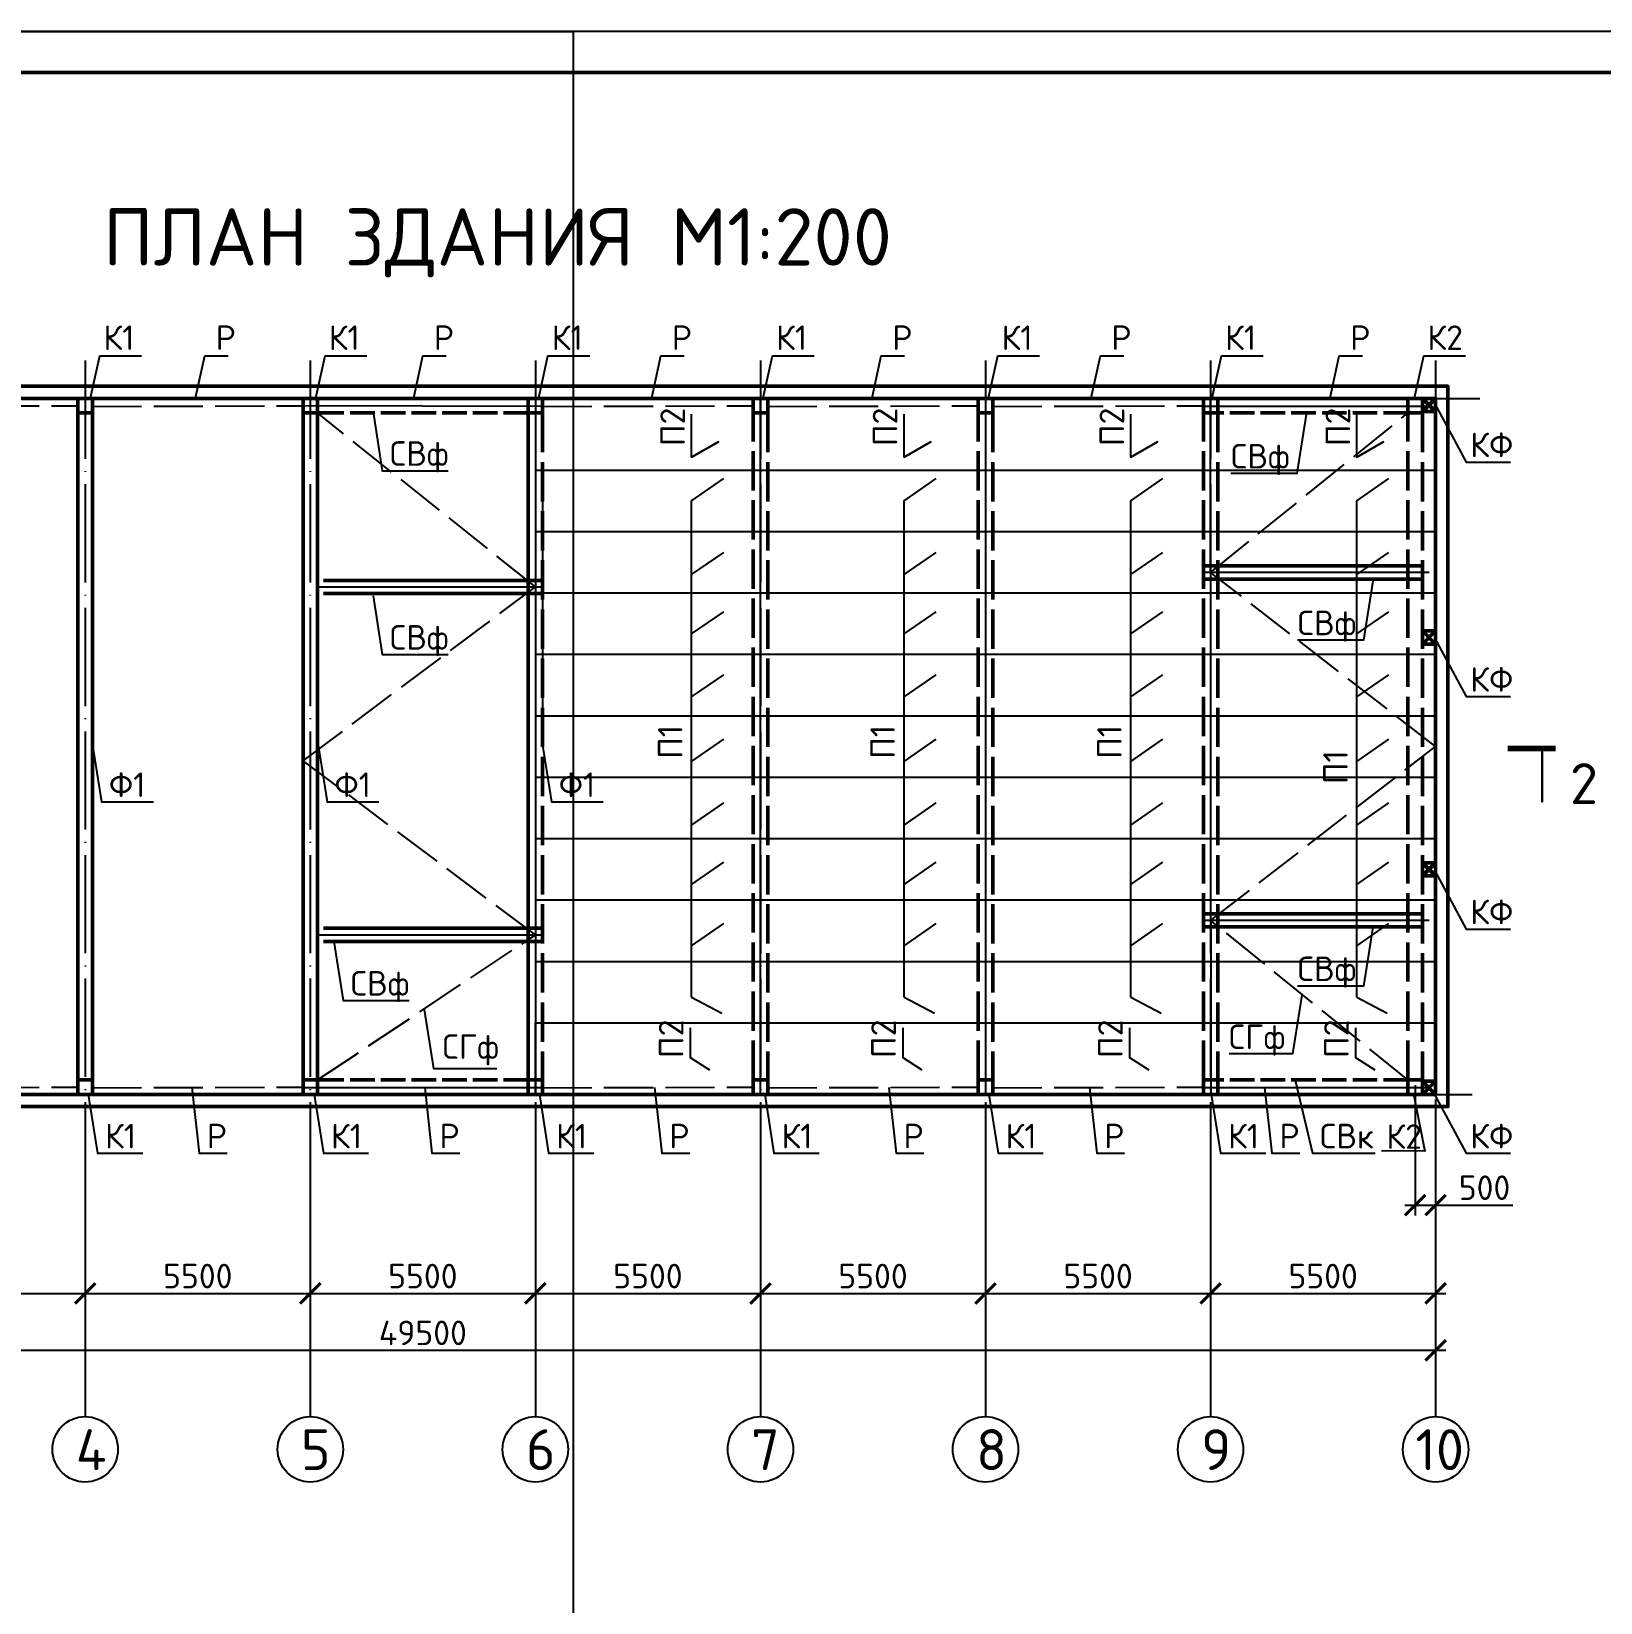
# Model space of a CAD drawing. Header units: millimetres. Extents: x -258556 to -95372, y 16759 to 83874.
# Drawn here: x -127849.4 to -127657.7, y 41813.5 to 42005.4 of the extents above; entities that cross this region are included whole.
import ezdxf

# ---------------------------------------------------------------- set-up
doc = ezdxf.new("R2010")
doc.units = ezdxf.units.MM
doc.header["$LTSCALE"] = 0.5
doc.linetypes.add('ACAD_ISO02W100', pattern=[15, 12, -3])
doc.linetypes.add('ACAD_ISO04W100', pattern=[30, 24, -3, 0, -3])
for name, color, linetype, lineweight in [('0.25-STAMP', 10, 'Continuous', 25), ('0.3-STAMP', 7, 'Continuous', 30), ('ТОЛСТЫЕ3', 7, 'Continuous', 50), ('ТОНКИЕе', 7, 'Continuous', 25)]:
    doc.layers.add(name, color=color, linetype=linetype, lineweight=lineweight)
for name, color, linetype in [('оси', 7, 'ACAD_ISO04W100'), ('размеры', 7, 'Continuous'), ('Штриховка', 7, 'ACAD_ISO02W100')]:
    doc.layers.add(name, color=color, linetype=linetype)
doc.styles.add('Наклонный3.5', font='isocpeur.ttf', dxfattribs={"height": 3})
doc.dimstyles.new('СТРОИТЕЛЬНЫЙ', dxfattribs={"dimtxt": 3, "dimasz": 2.5, "dimexe": 1.25, "dimexo": 0.625, "dimtad": 1, "dimdec": 0, "dimlfac": 100, "dimdsep": 46, "dimtxsty": 'Наклонный3.5', "dimblk1": 'ARCHTICK', "dimblk2": 'ARCHTICK', "dimsah": 1, "dimcen": 0, "dimdle": 1.25, "dimadec": 0, "dimazin": 0, "dimtfac": 0.75, "dimtdec": 0, "dimtmove": 0, "dimatfit": 3, "dimldrblk": 'ARCHTICK', "dimfxl": 1, "dimtolj": 1, "dimtzin": 0, "dimarcsym": 1})

# ---------------------------------------------------------------- blocks, each defined once
blk = doc.blocks.new('_ArchTick')
at = {"color": 0, "linetype": 'ByBlock', "const_width": 0.15}
blk.add_lwpolyline([(-0.5, -0.5), (0.5, 0.5)], dxfattribs=at)
blk = doc.blocks.new('*D635')
at = {"layer": 'Defpoints', "color": 0, "transparency": 16777216}
for p in [(-127870.35, 41864.18), (-127842.85, 41864.18), (-127842.85, 41851.25)]:
    blk.add_point(p, dxfattribs=at)
at = {"layer": 'размеры', "color": 0, "lineweight": -2, "transparency": 16777216}
for p, q in [((-127870.35, 41863.55), (-127870.35, 41850)), ((-127842.85, 41863.55), (-127842.85, 41850)), ((-127871.6, 41851.25), (-127841.6, 41851.25))]:
    blk.add_line(p, q, dxfattribs=at)
at = {"layer": 'размеры', "color": 0, "lineweight": -2, "transparency": 16777216, "xscale": 2.5, "yscale": 2.5, "zscale": 2.5, "rotation": 180}
blk.add_blockref('_ArchTick', (-127870.35, 41851.25), dxfattribs=at)
at = {"layer": 'размеры', "color": 0, "lineweight": -2, "transparency": 16777216, "xscale": 2.5, "yscale": 2.5, "zscale": 2.5}
blk.add_blockref('_ArchTick', (-127842.85, 41851.25), dxfattribs=at)
at = {"layer": 'размеры', "color": 0, "transparency": 16777216, "insert": (-127856.6, 41853.37), "char_height": 3, "attachment_point": 5, "style": 'Наклонный3.5'}
blk.add_mtext('\\A1;5500', dxfattribs=at)
blk = doc.blocks.new('*D636')
at = {"layer": 'Defpoints', "color": 0, "transparency": 16777216}
for p in [(-127842.85, 41864.18), (-127815.35, 41864.18), (-127815.35, 41851.25)]:
    blk.add_point(p, dxfattribs=at)
at = {"layer": 'размеры', "color": 0, "lineweight": -2, "transparency": 16777216}
for p, q in [((-127842.85, 41863.55), (-127842.85, 41850)), ((-127815.35, 41863.55), (-127815.35, 41850)), ((-127844.1, 41851.25), (-127814.1, 41851.25))]:
    blk.add_line(p, q, dxfattribs=at)
at = {"layer": 'размеры', "color": 0, "lineweight": -2, "transparency": 16777216, "xscale": 2.5, "yscale": 2.5, "zscale": 2.5, "rotation": 180}
blk.add_blockref('_ArchTick', (-127842.85, 41851.25), dxfattribs=at)
at = {"layer": 'размеры', "color": 0, "lineweight": -2, "transparency": 16777216, "xscale": 2.5, "yscale": 2.5, "zscale": 2.5}
blk.add_blockref('_ArchTick', (-127815.35, 41851.25), dxfattribs=at)
at = {"layer": 'размеры', "color": 0, "transparency": 16777216, "insert": (-127829.1, 41853.37), "char_height": 3, "attachment_point": 5, "style": 'Наклонный3.5'}
blk.add_mtext('\\A1;5500', dxfattribs=at)
blk = doc.blocks.new('*D637')
at = {"layer": 'Defpoints', "color": 0, "transparency": 16777216}
for p in [(-127815.35, 41864.18), (-127787.85, 41864.18), (-127787.85, 41851.25)]:
    blk.add_point(p, dxfattribs=at)
at = {"layer": 'размеры', "color": 0, "lineweight": -2, "transparency": 16777216}
for p, q in [((-127815.35, 41863.55), (-127815.35, 41850)), ((-127787.85, 41863.55), (-127787.85, 41850)), ((-127816.6, 41851.25), (-127786.6, 41851.25))]:
    blk.add_line(p, q, dxfattribs=at)
at = {"layer": 'размеры', "color": 0, "lineweight": -2, "transparency": 16777216, "xscale": 2.5, "yscale": 2.5, "zscale": 2.5, "rotation": 180}
blk.add_blockref('_ArchTick', (-127815.35, 41851.25), dxfattribs=at)
at = {"layer": 'размеры', "color": 0, "lineweight": -2, "transparency": 16777216, "xscale": 2.5, "yscale": 2.5, "zscale": 2.5}
blk.add_blockref('_ArchTick', (-127787.85, 41851.25), dxfattribs=at)
at = {"layer": 'размеры', "color": 0, "transparency": 16777216, "insert": (-127801.6, 41853.37), "char_height": 3, "attachment_point": 5, "style": 'Наклонный3.5'}
blk.add_mtext('\\A1;5500', dxfattribs=at)
blk = doc.blocks.new('*D638')
at = {"layer": 'Defpoints', "color": 0, "transparency": 16777216}
for p in [(-127787.85, 41864.18), (-127760.35, 41864.18), (-127760.35, 41851.25)]:
    blk.add_point(p, dxfattribs=at)
at = {"layer": 'размеры', "color": 0, "lineweight": -2, "transparency": 16777216}
for p, q in [((-127787.85, 41863.55), (-127787.85, 41850)), ((-127760.35, 41863.55), (-127760.35, 41850)), ((-127789.1, 41851.25), (-127759.1, 41851.25))]:
    blk.add_line(p, q, dxfattribs=at)
at = {"layer": 'размеры', "color": 0, "lineweight": -2, "transparency": 16777216, "xscale": 2.5, "yscale": 2.5, "zscale": 2.5, "rotation": 180}
blk.add_blockref('_ArchTick', (-127787.85, 41851.25), dxfattribs=at)
at = {"layer": 'размеры', "color": 0, "lineweight": -2, "transparency": 16777216, "xscale": 2.5, "yscale": 2.5, "zscale": 2.5}
blk.add_blockref('_ArchTick', (-127760.35, 41851.25), dxfattribs=at)
at = {"layer": 'размеры', "color": 0, "transparency": 16777216, "insert": (-127774.1, 41853.37), "char_height": 3, "attachment_point": 5, "style": 'Наклонный3.5'}
blk.add_mtext('\\A1;5500', dxfattribs=at)
blk = doc.blocks.new('*D639')
at = {"layer": 'Defpoints', "color": 0, "transparency": 16777216}
for p in [(-127760.35, 41864.18), (-127732.85, 41864.18), (-127732.85, 41851.25)]:
    blk.add_point(p, dxfattribs=at)
at = {"layer": 'размеры', "color": 0, "lineweight": -2, "transparency": 16777216}
for p, q in [((-127760.35, 41863.55), (-127760.35, 41850)), ((-127732.85, 41863.55), (-127732.85, 41850)), ((-127761.6, 41851.25), (-127731.6, 41851.25))]:
    blk.add_line(p, q, dxfattribs=at)
at = {"layer": 'размеры', "color": 0, "lineweight": -2, "transparency": 16777216, "xscale": 2.5, "yscale": 2.5, "zscale": 2.5, "rotation": 180}
blk.add_blockref('_ArchTick', (-127760.35, 41851.25), dxfattribs=at)
at = {"layer": 'размеры', "color": 0, "lineweight": -2, "transparency": 16777216, "xscale": 2.5, "yscale": 2.5, "zscale": 2.5}
blk.add_blockref('_ArchTick', (-127732.85, 41851.25), dxfattribs=at)
at = {"layer": 'размеры', "color": 0, "transparency": 16777216, "insert": (-127746.6, 41853.37), "char_height": 3, "attachment_point": 5, "style": 'Наклонный3.5'}
blk.add_mtext('\\A1;5500', dxfattribs=at)
blk = doc.blocks.new('*D640')
at = {"layer": 'Defpoints', "color": 0, "transparency": 16777216}
for p in [(-127732.85, 41864.18), (-127705.35, 41864.18), (-127705.35, 41851.25)]:
    blk.add_point(p, dxfattribs=at)
at = {"layer": 'размеры', "color": 0, "lineweight": -2, "transparency": 16777216}
for p, q in [((-127732.85, 41863.55), (-127732.85, 41850)), ((-127705.35, 41863.55), (-127705.35, 41850)), ((-127734.1, 41851.25), (-127704.1, 41851.25))]:
    blk.add_line(p, q, dxfattribs=at)
at = {"layer": 'размеры', "color": 0, "lineweight": -2, "transparency": 16777216, "xscale": 2.5, "yscale": 2.5, "zscale": 2.5, "rotation": 180}
blk.add_blockref('_ArchTick', (-127732.85, 41851.25), dxfattribs=at)
at = {"layer": 'размеры', "color": 0, "lineweight": -2, "transparency": 16777216, "xscale": 2.5, "yscale": 2.5, "zscale": 2.5}
blk.add_blockref('_ArchTick', (-127705.35, 41851.25), dxfattribs=at)
at = {"layer": 'размеры', "color": 0, "transparency": 16777216, "insert": (-127719.1, 41853.37), "char_height": 3, "attachment_point": 5, "style": 'Наклонный3.5'}
blk.add_mtext('\\A1;5500', dxfattribs=at)
blk = doc.blocks.new('*D641')
at = {"layer": 'Defpoints', "color": 0, "transparency": 16777216}
for p in [(-127705.35, 41864.18), (-127677.85, 41864.18), (-127677.85, 41851.25)]:
    blk.add_point(p, dxfattribs=at)
at = {"layer": 'размеры', "color": 0, "lineweight": -2, "transparency": 16777216}
for p, q in [((-127705.35, 41863.55), (-127705.35, 41850)), ((-127677.85, 41863.55), (-127677.85, 41850)), ((-127706.6, 41851.25), (-127676.6, 41851.25))]:
    blk.add_line(p, q, dxfattribs=at)
at = {"layer": 'размеры', "color": 0, "lineweight": -2, "transparency": 16777216, "xscale": 2.5, "yscale": 2.5, "zscale": 2.5, "rotation": 180}
blk.add_blockref('_ArchTick', (-127705.35, 41851.25), dxfattribs=at)
at = {"layer": 'размеры', "color": 0, "lineweight": -2, "transparency": 16777216, "xscale": 2.5, "yscale": 2.5, "zscale": 2.5}
blk.add_blockref('_ArchTick', (-127677.85, 41851.25), dxfattribs=at)
at = {"layer": 'размеры', "color": 0, "transparency": 16777216, "insert": (-127691.6, 41853.37), "char_height": 3, "attachment_point": 5, "style": 'Наклонный3.5'}
blk.add_mtext('\\A1;5500', dxfattribs=at)
blk = doc.blocks.new('*D643')
at = {"layer": 'Defpoints', "color": 0, "transparency": 16777216}
for p in [(-127680.35, 41877.33), (-127677.85, 41875.56), (-127677.85, 41862.03)]:
    blk.add_point(p, dxfattribs=at)
at = {"layer": 'размеры', "color": 0, "lineweight": -2, "transparency": 16777216}
for p, q in [((-127680.35, 41876.7), (-127680.35, 41860.78)), ((-127677.85, 41874.94), (-127677.85, 41860.78)), ((-127681.6, 41862.03), (-127677.85, 41862.03)), ((-127677.85, 41862.03), (-127668.4, 41862.03))]:
    blk.add_line(p, q, dxfattribs=at)
at = {"layer": 'размеры', "color": 0, "lineweight": -2, "transparency": 16777216, "xscale": 2.5, "yscale": 2.5, "zscale": 2.5, "rotation": 180}
blk.add_blockref('_ArchTick', (-127680.35, 41862.03), dxfattribs=at)
at = {"layer": 'размеры', "color": 0, "lineweight": -2, "transparency": 16777216, "xscale": 2.5, "yscale": 2.5, "zscale": 2.5}
blk.add_blockref('_ArchTick', (-127677.85, 41862.03), dxfattribs=at)
at = {"layer": 'размеры', "color": 0, "transparency": 16777216, "insert": (-127671.88, 41864.16), "char_height": 3, "attachment_point": 5, "style": 'Наклонный3.5'}
blk.add_mtext('\\A1;500', dxfattribs=at)
blk = doc.blocks.new('*D644')
at = {"layer": 'Defpoints', "color": 0, "transparency": 16777216}
for p in [(-127925.35, 41851.25), (-127677.85, 41851.25), (-127677.85, 41844.31)]:
    blk.add_point(p, dxfattribs=at)
at = {"layer": 'размеры', "color": 0, "lineweight": -2, "transparency": 16777216}
for p, q in [((-127925.35, 41850.62), (-127925.35, 41843.06)), ((-127677.85, 41850.62), (-127677.85, 41843.06)), ((-127926.6, 41844.31), (-127676.6, 41844.31))]:
    blk.add_line(p, q, dxfattribs=at)
at = {"layer": 'размеры', "color": 0, "lineweight": -2, "transparency": 16777216, "xscale": 2.5, "yscale": 2.5, "zscale": 2.5, "rotation": 180}
blk.add_blockref('_ArchTick', (-127925.35, 41844.31), dxfattribs=at)
at = {"layer": 'размеры', "color": 0, "lineweight": -2, "transparency": 16777216, "xscale": 2.5, "yscale": 2.5, "zscale": 2.5}
blk.add_blockref('_ArchTick', (-127677.85, 41844.31), dxfattribs=at)
at = {"layer": 'размеры', "color": 0, "transparency": 16777216, "insert": (-127801.6, 41846.43), "char_height": 3, "attachment_point": 5, "style": 'Наклонный3.5'}
blk.add_mtext('\\A1;49500', dxfattribs=at)

msp = doc.modelspace()

# ---------------------------------------------------------------- linework, layer by layer
at = {"layer": '0.25-STAMP', "color": 0}
msp.add_lwpolyline([(-127994.225, 41411.398), (-127153.225, 41411.398), (-127153.225, 42005.398), (-127994.225, 42005.398), (-127994.225, 41411.398)], dxfattribs=at)
at = {"layer": '0.3-STAMP', "color": 0, "lineweight": 50}
msp.add_lwpolyline([(-127974.225, 41416.398), (-127158.225, 41416.398), (-127158.225, 42000.398), (-127974.225, 42000.398), (-127974.225, 41416.398)], dxfattribs=at)
at = {"layer": 'оси'}
for points in [[(-127842.851, 41965.195), (-127842.851, 41864.178)], [(-127842.851, 41965.195), (-127842.851, 41864.178)], [(-127815.351, 41965.195), (-127815.351, 41864.178)], [(-127815.351, 41965.195), (-127815.351, 41864.178)], [(-127787.851, 41965.195), (-127787.851, 41864.178)], [(-127787.851, 41965.195), (-127787.851, 41864.178)], [(-127760.351, 41965.195), (-127760.351, 41864.178)], [(-127760.351, 41965.195), (-127760.351, 41864.178)], [(-127732.851, 41965.195), (-127732.851, 41864.178)], [(-127732.851, 41965.195), (-127732.851, 41864.178)], [(-127732.851, 41965.195), (-127732.851, 41864.178)], [(-127705.351, 41965.195), (-127705.351, 41864.178)], [(-127705.351, 41965.195), (-127705.351, 41864.178)], [(-127705.351, 41965.195), (-127705.351, 41864.178)], [(-127677.851, 41965.195), (-127677.851, 41864.178)], [(-127934.553, 41960.561), (-127672.446, 41960.561)], [(-127934.553, 41875.561), (-127934.553, 41875.561), (-127673.403, 41875.561)]]:
    msp.add_lwpolyline(points, dxfattribs=at)
at = {"layer": 'ТОЛСТЫЕ3'}
for points in [[(-127925.351, 41874.061), (-127925.351, 41874.061), (-127677.851, 41874.061), (-127676.351, 41874.061), (-127676.351, 41960.561), (-127676.351, 41962.061), (-127925.351, 41962.061), (-127926.851, 41962.061), (-127926.851, 41874.061), (-127925.351, 41874.061)], [(-127677.851, 41960.561), (-127677.851, 41875.561), (-127925.351, 41875.561), (-127925.351, 41960.561), (-127677.851, 41960.561)], [(-127677.851, 41960.561), (-127679.467, 41960.561), (-127679.467, 41958.961), (-127677.851, 41958.961), (-127679.467, 41960.561), (-127677.851, 41960.561), (-127679.467, 41958.961)], [(-127843.735, 41877.328), (-127843.735, 41958.794), (-127841.967, 41958.794), (-127841.967, 41877.328)], [(-127816.235, 41877.328), (-127816.235, 41958.794), (-127814.467, 41958.794), (-127814.467, 41877.328)], [(-127788.735, 41875.561), (-127788.735, 41958.794)], [(-127679.467, 41940.111), (-127706.235, 41940.111)], [(-127813.735, 41938.344), (-127786.967, 41938.344)], [(-127813.735, 41936.744), (-127786.967, 41936.744)], [(-127679.467, 41938.511), (-127706.235, 41938.511)], [(-127677.851, 41930.561), (-127679.467, 41930.561), (-127679.467, 41932.161), (-127677.851, 41932.161), (-127679.467, 41930.561), (-127677.851, 41930.561), (-127679.467, 41932.161)], [(-127677.851, 41932.161), (-127677.851, 41930.561)], [(-127677.851, 41902.261), (-127679.467, 41902.261), (-127679.467, 41903.861), (-127677.851, 41903.861), (-127679.467, 41902.261), (-127677.851, 41902.261), (-127679.467, 41903.861)], [(-127677.851, 41898.861), (-127677.851, 41897.261)], [(-127679.467, 41897.611), (-127706.235, 41897.611)], [(-127813.735, 41895.844), (-127786.967, 41895.844)], [(-127679.467, 41896.011), (-127706.235, 41896.011)], [(-127813.735, 41894.244), (-127786.967, 41894.244)], [(-127677.851, 41875.561), (-127679.467, 41875.561), (-127679.467, 41877.161), (-127677.851, 41877.161), (-127679.467, 41875.561), (-127677.851, 41875.561), (-127679.467, 41877.161)], [(-127677.851, 41877.161), (-127677.851, 41875.561)]]:
    msp.add_lwpolyline(points, dxfattribs=at)
for points in [[(-127843.735, 41960.561), (-127841.967, 41960.561), (-127841.967, 41958.794), (-127843.735, 41958.794)], [(-127816.235, 41960.561), (-127814.467, 41960.561), (-127814.467, 41958.794), (-127816.235, 41958.794)], [(-127788.735, 41960.561), (-127786.967, 41960.561), (-127786.967, 41958.794), (-127788.735, 41958.794)], [(-127761.235, 41960.561), (-127759.467, 41960.561), (-127759.467, 41958.794), (-127761.235, 41958.794)], [(-127733.735, 41960.561), (-127731.967, 41960.561), (-127731.967, 41958.794), (-127733.735, 41958.794)], [(-127706.235, 41960.561), (-127704.467, 41960.561), (-127704.467, 41958.794), (-127706.235, 41958.794)], [(-127681.235, 41960.561), (-127679.467, 41960.561), (-127679.467, 41958.794), (-127681.235, 41958.794)], [(-127843.735, 41877.328), (-127841.967, 41877.328), (-127841.967, 41875.561), (-127843.735, 41875.561)], [(-127816.235, 41877.328), (-127814.467, 41877.328), (-127814.467, 41875.561), (-127816.235, 41875.561)], [(-127788.735, 41877.328), (-127786.967, 41877.328), (-127786.967, 41875.561), (-127788.735, 41875.561)], [(-127761.235, 41877.328), (-127759.467, 41877.328), (-127759.467, 41875.561), (-127761.235, 41875.561)], [(-127733.735, 41877.328), (-127731.967, 41877.328), (-127731.967, 41875.561), (-127733.735, 41875.561)], [(-127706.235, 41877.328), (-127704.467, 41877.328), (-127704.467, 41875.561), (-127706.235, 41875.561)], [(-127681.235, 41877.328), (-127679.467, 41877.328), (-127679.467, 41875.561), (-127681.235, 41875.561)]]:
    msp.add_lwpolyline(points, close=True, dxfattribs=at)
at = {"layer": 'ТОЛСТЫЕ3', "linetype": 'ACAD_ISO02W100', "ltscale": 0.8}
for points in [[(-127788.735, 41877.328), (-127788.735, 41958.794), (-127786.967, 41958.794), (-127786.967, 41877.328)], [(-127761.235, 41877.328), (-127761.235, 41958.794), (-127759.467, 41958.794), (-127759.467, 41877.328)], [(-127733.735, 41877.328), (-127733.735, 41958.794), (-127731.967, 41958.794), (-127731.967, 41877.328)], [(-127706.235, 41877.328), (-127706.235, 41958.794), (-127704.467, 41958.794), (-127704.467, 41877.328)], [(-127681.235, 41877.328), (-127681.235, 41958.794), (-127679.467, 41958.794), (-127679.467, 41877.328)]]:
    msp.add_lwpolyline(points, dxfattribs=at)
at = {"layer": 'ТОНКИЕе', "color": 6, "lineweight": 25}
msp.add_lwpolyline([(-127993.225, 42005.398), (-127783.225, 42005.398), (-127783.225, 41388.184)], dxfattribs=at)
at = {"layer": 'ТОНКИЕе'}
for points in [[(-127842.206, 41960.635), (-127841.081, 41965.779), (-127835.977, 41965.779)], [(-127829.376, 41960.635), (-127828.251, 41965.779), (-127825.395, 41965.779)], [(-127814.676, 41960.635), (-127813.551, 41965.779), (-127808.447, 41965.779)], [(-127802.721, 41960.635), (-127801.595, 41965.779), (-127798.739, 41965.779)], [(-127787.434, 41960.635), (-127786.309, 41965.779), (-127781.205, 41965.779)], [(-127773.641, 41960.635), (-127772.515, 41965.779), (-127769.66, 41965.779)], [(-127760.018, 41960.635), (-127758.892, 41965.779), (-127753.788, 41965.779)], [(-127746.715, 41960.635), (-127745.59, 41965.779), (-127742.734, 41965.779)], [(-127732.468, 41960.635), (-127731.343, 41965.779), (-127726.239, 41965.779)], [(-127719.943, 41960.635), (-127718.817, 41965.779), (-127715.961, 41965.779)], [(-127705.159, 41960.635), (-127704.033, 41965.779), (-127698.929, 41965.779)], [(-127690.755, 41960.635), (-127689.63, 41965.779), (-127686.774, 41965.779)], [(-127680.436, 41960.635), (-127679.311, 41965.779), (-127674.207, 41965.779)], [(-127787.851, 41960.561), (-127787.851, 41879.598), (-127787.851, 41875.561)], [(-127760.351, 41875.561), (-127760.351, 41960.561), (-127732.851, 41960.561), (-127732.851, 41875.561), (-127705.26, 41875.561), (-127705.351, 41960.561)], [(-127677.999, 41959.992), (-127674.114, 41952.796), (-127668.711, 41952.796)], [(-127786.967, 41959.596), (-127816.235, 41959.678)], [(-127807.677, 41958.933), (-127806.552, 41951.737), (-127798.486, 41951.737)], [(-127787.851, 41959.311), (-127787.851, 41951.811), (-127677.851, 41951.811)], [(-127768.761, 41953.389), (-127765.494, 41955.272), (-127768.761, 41953.389), (-127768.761, 41958.661)], [(-127742.809, 41953.389), (-127739.542, 41955.272), (-127742.809, 41953.389), (-127742.809, 41958.661)], [(-127715.091, 41953.389), (-127711.824, 41955.272), (-127715.091, 41953.389), (-127715.091, 41958.661)], [(-127678.659, 41959.594), (-127706.235, 41959.594)], [(-127693.669, 41958.604), (-127694.794, 41951.408), (-127702.86, 41951.408)], [(-127687.473, 41953.389), (-127684.206, 41955.272), (-127687.473, 41953.389), (-127687.473, 41958.661)], [(-127787.851, 41951.811), (-127787.851, 41944.311), (-127677.851, 41944.311)], [(-127786.967, 41951.811), (-127786.967, 41944.311), (-127677.851, 41944.311)], [(-127768.761, 41887.415), (-127768.761, 41948.066), (-127764.843, 41950.773)], [(-127768.761, 41948.066), (-127764.843, 41950.773)], [(-127742.809, 41887.415), (-127742.809, 41948.066), (-127738.891, 41950.773)], [(-127742.809, 41948.066), (-127738.891, 41950.773)], [(-127715.091, 41887.415), (-127715.091, 41948.066), (-127711.173, 41950.773)], [(-127715.091, 41948.066), (-127711.173, 41950.773)], [(-127687.473, 41887.415), (-127687.473, 41948.066), (-127683.555, 41950.773)], [(-127687.473, 41948.066), (-127683.555, 41950.773)], [(-127787.851, 41944.311), (-127787.851, 41936.811), (-127677.851, 41936.811)], [(-127786.967, 41944.311), (-127786.967, 41936.811), (-127677.851, 41936.811)], [(-127768.761, 41939.055), (-127764.843, 41941.762)], [(-127742.809, 41939.055), (-127738.891, 41941.762)], [(-127715.091, 41939.055), (-127711.173, 41941.762)], [(-127687.473, 41939.055), (-127683.555, 41941.762)], [(-127678.659, 41939.311), (-127706.235, 41939.311)], [(-127814.543, 41937.544), (-127786.967, 41937.544)], [(-127787.851, 41936.811), (-127787.851, 41929.311), (-127677.851, 41929.311)], [(-127786.967, 41936.811), (-127786.967, 41929.311), (-127677.851, 41929.311)], [(-127685.525, 41938.241), (-127686.65, 41931.045), (-127694.716, 41931.045)], [(-127807.677, 41936.474), (-127806.552, 41929.278), (-127798.486, 41929.278)], [(-127768.761, 41931.811), (-127764.843, 41934.518)], [(-127742.809, 41931.811), (-127738.891, 41934.518)], [(-127715.091, 41931.811), (-127711.173, 41934.518)], [(-127687.473, 41931.811), (-127683.555, 41934.518)], [(-127677.999, 41931.34), (-127674.114, 41924.144), (-127668.711, 41924.144)], [(-127787.851, 41929.311), (-127787.851, 41921.811), (-127677.851, 41921.811)], [(-127786.967, 41929.311), (-127786.967, 41921.811), (-127677.851, 41921.811)], [(-127768.761, 41924.109), (-127764.843, 41926.816)], [(-127742.809, 41924.109), (-127738.891, 41926.816)], [(-127715.091, 41924.109), (-127711.173, 41926.816)], [(-127687.473, 41924.109), (-127683.555, 41926.816)], [(-127787.851, 41921.811), (-127787.851, 41914.311), (-127677.851, 41914.311)], [(-127841.991, 41918.474), (-127840.866, 41911.277), (-127834.526, 41911.277)], [(-127814.432, 41918.474), (-127813.307, 41911.277), (-127806.967, 41911.277)], [(-127787.025, 41918.474), (-127785.9, 41911.277), (-127779.561, 41911.277)], [(-127768.761, 41916.226), (-127764.843, 41918.933)], [(-127742.809, 41916.226), (-127738.891, 41918.933)], [(-127715.091, 41916.226), (-127711.173, 41918.933)], [(-127687.473, 41916.226), (-127683.555, 41918.933)], [(-127664.855, 41917.796), (-127664.855, 41911.31), (-127664.855, 41917.796), (-127664.855, 41914.369)], [(-127787.851, 41914.311), (-127787.851, 41906.811), (-127677.851, 41906.811)], [(-127768.761, 41908.449), (-127764.843, 41911.156)], [(-127742.809, 41908.449), (-127738.891, 41911.156)], [(-127715.091, 41908.449), (-127711.173, 41911.156)], [(-127687.473, 41908.449), (-127683.555, 41911.156)], [(-127787.851, 41906.811), (-127787.851, 41899.311), (-127677.851, 41899.311)], [(-127768.761, 41901.205), (-127764.843, 41903.912)], [(-127742.809, 41901.205), (-127738.891, 41903.912)], [(-127715.091, 41901.205), (-127711.173, 41903.912)], [(-127687.473, 41901.205), (-127683.555, 41903.912)], [(-127677.999, 41902.945), (-127674.114, 41895.749), (-127668.711, 41895.749)], [(-127787.851, 41899.311), (-127787.851, 41891.811), (-127677.851, 41891.811)], [(-127768.761, 41893.724), (-127764.843, 41896.431)], [(-127742.809, 41893.724), (-127738.891, 41896.431)], [(-127715.091, 41893.724), (-127711.173, 41896.431)], [(-127678.659, 41896.811), (-127706.235, 41896.811)], [(-127687.473, 41893.724), (-127683.555, 41896.431)], [(-127814.543, 41895.044), (-127786.967, 41895.044)], [(-127685.525, 41895.987), (-127686.65, 41888.791), (-127694.716, 41888.791)], [(-127812.462, 41894.22), (-127811.336, 41887.024), (-127803.27, 41887.024)], [(-127787.851, 41891.811), (-127787.851, 41884.311), (-127677.851, 41884.311)], [(-127768.761, 41887.415), (-127765.055, 41885.485)], [(-127742.809, 41887.415), (-127739.103, 41885.485)], [(-127715.091, 41887.415), (-127711.385, 41885.485)], [(-127694.195, 41887.69), (-127695.321, 41880.494), (-127703.089, 41880.494)], [(-127687.473, 41887.415), (-127683.767, 41885.485)], [(-127801.436, 41885.923), (-127800.311, 41878.727), (-127792.543, 41878.727)], [(-127787.851, 41875.561), (-127787.851, 41884.311), (-127677.851, 41884.311)], [(-127766.527, 41878.511), (-127768.881, 41880.008), (-127768.881, 41883.684)], [(-127740.575, 41878.511), (-127742.929, 41880.008), (-127742.929, 41883.684)], [(-127712.857, 41878.511), (-127715.211, 41880.008), (-127715.211, 41883.684)], [(-127685.239, 41878.511), (-127687.593, 41880.008), (-127687.593, 41883.684)], [(-127695.023, 41877.309), (-127692.905, 41868.365), (-127685.251, 41868.365)], [(-127842.473, 41875.561), (-127841.348, 41868.365), (-127835.829, 41868.365)], [(-127829.806, 41876.403), (-127828.915, 41868.365), (-127825.504, 41868.365)], [(-127786.967, 41876.361), (-127816.235, 41876.361)], [(-127814.865, 41875.561), (-127813.74, 41868.365), (-127808.22, 41868.365)], [(-127801.374, 41876.403), (-127800.483, 41868.365), (-127797.072, 41868.365)], [(-127787.362, 41875.561), (-127786.237, 41868.365), (-127780.718, 41868.365)], [(-127773.289, 41876.403), (-127772.398, 41868.365), (-127768.987, 41868.365)], [(-127759.821, 41875.561), (-127758.696, 41868.365), (-127753.177, 41868.365)], [(-127744.678, 41876.403), (-127743.787, 41868.365), (-127740.376, 41868.365)], [(-127732.444, 41875.561), (-127731.319, 41868.365), (-127725.8, 41868.365)], [(-127720.158, 41876.403), (-127719.268, 41868.365), (-127715.857, 41868.365)], [(-127678.659, 41876.361), (-127706.235, 41876.361)], [(-127705.26, 41875.561), (-127704.134, 41868.365), (-127698.615, 41868.365)], [(-127698.743, 41876.403), (-127697.853, 41868.365), (-127694.442, 41868.365)], [(-127680.514, 41875.432), (-127679.187, 41868.624), (-127684.481, 41868.678)], [(-127677.999, 41875.561), (-127674.114, 41868.365), (-127668.711, 41868.365)], [(-127842.851, 41874.061), (-127842.851, 41836.198)], [(-127815.351, 41874.061), (-127815.351, 41836.198)], [(-127787.851, 41874.061), (-127787.851, 41836.198)], [(-127760.351, 41874.061), (-127760.351, 41836.198)], [(-127732.851, 41874.061), (-127732.851, 41836.198)], [(-127705.351, 41874.061), (-127705.351, 41836.198)], [(-127677.851, 41874.061), (-127677.851, 41836.198)]]:
    msp.add_lwpolyline(points, dxfattribs=at)
at = {"layer": 'ТОНКИЕе', "linetype": 'ACAD_ISO02W100'}
for points in [[(-127814.467, 41877.328), (-127787.851, 41895.044), (-127816.223, 41916.294), (-127787.851, 41937.544), (-127814.467, 41958.793)], [(-127681.235, 41877.328), (-127705.351, 41896.811), (-127677.851, 41918.061), (-127705.351, 41939.311), (-127681.235, 41958.794)]]:
    msp.add_lwpolyline(points, dxfattribs=at)
at = {"layer": 'ТОНКИЕе', "const_width": 0.7}
msp.add_lwpolyline([(-127663.193, 41917.796), (-127669.031, 41917.796)], dxfattribs=at)
at = {"layer": 'ТОНКИЕе'}
for centre in [(-127842.851, 41832.198), (-127815.351, 41832.198), (-127787.851, 41832.198), (-127760.351, 41832.198), (-127732.851, 41832.198), (-127705.351, 41832.198), (-127677.851, 41832.198)]:
    msp.add_circle(centre, 4, dxfattribs=at)
at = {"layer": 'Штриховка'}
for points in [[(-127869.467, 41959.594), (-127843.735, 41959.678)], [(-127841.967, 41959.594), (-127816.235, 41959.678)], [(-127786.967, 41959.594), (-127761.235, 41959.678)], [(-127759.467, 41959.594), (-127733.735, 41959.678)], [(-127731.967, 41959.594), (-127706.235, 41959.678)], [(-127869.467, 41876.361), (-127843.735, 41876.444)], [(-127841.967, 41876.361), (-127816.235, 41876.444)], [(-127786.967, 41876.361), (-127761.235, 41876.444)], [(-127759.467, 41876.361), (-127733.735, 41876.444)], [(-127731.967, 41876.361), (-127706.235, 41876.444)]]:
    msp.add_lwpolyline(points, dxfattribs=at)
at = {"layer": 'Штриховка', "linetype": 'ACAD_ISO02W100', "lineweight": 50, "ltscale": 0.5}
for points in [[(-127788.735, 41958.794), (-127814.467, 41958.793)], [(-127681.235, 41958.794), (-127704.467, 41958.794)], [(-127788.735, 41877.328), (-127814.467, 41877.328)], [(-127681.235, 41877.328), (-127704.467, 41877.328)]]:
    msp.add_lwpolyline(points, dxfattribs=at)

# ---------------------------------------------------------------- texts
at = {"layer": 'оси', "insert": (-127840.69, 41983.797), "char_height": 7, "attachment_point": 1, "style": 'Наклонный3.5'}
msp.add_mtext_dynamic_manual_height_columns('ПЛАН ЗДАНИЯ М1:200', width=106.11514, gutter_width=15, heights=[0], dxfattribs=at)
at = {"layer": 'ТОНКИЕе', "style": 'Наклонный3.5'}
for s, width, insert, char_height, attachment_point in [('К1', 1.79269, (-127840.633, 41969.489), 3, 1), ('Р', 1.79269, (-127826.921, 41969.489), 3, 1), ('К1', 1.79269, (-127813.103, 41969.489), 3, 1), ('Р', 1.79269, (-127800.265, 41969.489), 3, 1), ('К1', 1.79269, (-127785.861, 41969.489), 3, 1), ('Р', 1.79269, (-127771.185, 41969.489), 3, 1), ('К1', 1.79269, (-127758.445, 41969.489), 3, 1), ('Р', 1.79269, (-127744.26, 41969.489), 3, 1), ('К1', 1.79269, (-127730.895, 41969.489), 3, 1), ('Р', 1.79269, (-127717.487, 41969.489), 3, 1), ('К1', 1.79269, (-127703.586, 41969.489), 3, 1), ('Р', 1.79269, (-127688.3, 41969.489), 3, 1), ('К2', 1.79269, (-127678.863, 41969.489), 3, 1), ('КФ', 1.79269, (-127673.626, 41956.4), 3, 1), ('СВф', 1.79269, (-127805.642, 41955.341), 3, 1), ('СВф', 1.79269, (-127695.704, 41955.012), 3, 3), ('СВф', 1.79269, (-127805.642, 41932.882), 3, 1), ('СВф', 1.79269, (-127687.561, 41934.649), 3, 3), ('КФ', 1.79269, (-127673.626, 41927.749), 3, 1), ('2', 2.5508, (-127658.018, 41916.021), 5, 3), ('Ф1', 1.79269, (-127839.955, 41914.882), 3, 1), ('Ф1', 1.79269, (-127812.396, 41914.882), 3, 1), ('Ф1', 1.79269, (-127784.99, 41914.882), 3, 1), ('КФ', 1.79269, (-127673.626, 41899.353), 3, 1), ('СВф', 1.79269, (-127687.561, 41892.395), 3, 3), ('СВф', 1.79269, (-127810.426, 41890.628), 3, 1), ('СГф', 1.79269, (-127696.231, 41884.098), 3, 3), ('СГф', 1.79269, (-127799.216, 41882.899), 3, 1), ('К1', 1.79269, (-127840.437, 41871.969), 3, 1), ('Р', 1.79269, (-127828.005, 41871.969), 3, 1), ('К1', 1.79269, (-127812.829, 41871.969), 3, 1), ('Р', 1.79269, (-127799.572, 41871.969), 3, 1), ('К1', 1.79269, (-127785.326, 41871.969), 3, 1), ('Р', 1.79269, (-127771.488, 41871.969), 3, 1), ('К1', 1.79269, (-127757.785, 41871.969), 3, 1), ('Р', 1.79269, (-127742.877, 41871.969), 3, 1), ('К1', 1.79269, (-127730.409, 41871.969), 3, 1), ('Р', 1.79269, (-127718.357, 41871.969), 3, 1), ('К1', 1.79269, (-127703.224, 41871.969), 3, 1), ('Р', 1.79269, (-127696.942, 41871.969), 3, 1), ('СВк', 1.79269, (-127691.995, 41871.969), 3, 1), ('К2', 1.79269, (-127683.871, 41871.909), 3, 1), ('КФ', 1.79269, (-127673.626, 41871.969), 3, 1), ('4', 1.18374, (-127844.004, 41834.662), 5, 1), ('5', 1.18374, (-127816.504, 41834.662), 5, 1), ('6', 5, (-127789.004, 41834.662), 5, 1), ('7', 1.18374, (-127761.504, 41834.662), 5, 1), ('8', 5, (-127734.004, 41834.662), 5, 1), ('9', 5, (-127706.504, 41834.662), 5, 1), ('10', 1.18374, (-127680.322, 41834.662), 5, 1)]:
    msp.add_mtext_dynamic_manual_height_columns(s, width=width, gutter_width=15, heights=[0], dxfattribs=dict(at, insert=insert, char_height=char_height, attachment_point=attachment_point))
at = {"layer": 'ТОНКИЕе', "char_height": 3, "attachment_point": 1, "rotation": 90, "style": 'Наклонный3.5'}
for s, insert in [('П2', (-127772.576, 41954.737)), ('П2', (-127746.624, 41954.737)), ('П2', (-127718.906, 41954.737)), ('П2', (-127691.289, 41954.737)), ('П1', (-127772.873, 41916.535)), ('П1', (-127746.921, 41916.535)), ('П1', (-127719.203, 41916.535)), ('П1', (-127691.585, 41913.442)), ('П2', (-127772.757, 41879.994)), ('П2', (-127746.805, 41879.994)), ('П2', (-127719.087, 41879.994)), ('П2', (-127691.469, 41879.994))]:
    msp.add_mtext_dynamic_manual_height_columns(s, width=1.79269, gutter_width=15, heights=[0], dxfattribs=dict(at, insert=insert))

# ---------------------------------------------------------------- dimensions: what is measured, and where the dimension line sits
at = {"layer": 'размеры'}
for base, p1, p2, text, picture, middle in [((-127677.851, 41862.032), (-127680.351, 41877.328), (-127677.851, 41875.561), '500', '*D643', (-127671.876, 41864.157)), ((-127842.851, 41851.246), (-127870.351, 41864.178), (-127842.851, 41864.178), '5500', '*D635', (-127856.601, 41853.371)), ((-127815.351, 41851.246), (-127842.851, 41864.178), (-127815.351, 41864.178), '5500', '*D636', (-127829.101, 41853.371)), ((-127787.851, 41851.246), (-127815.351, 41864.178), (-127787.851, 41864.178), '5500', '*D637', (-127801.601, 41853.371)), ((-127760.351, 41851.246), (-127787.851, 41864.178), (-127760.351, 41864.178), '5500', '*D638', (-127774.101, 41853.371)), ((-127732.851, 41851.246), (-127760.351, 41864.178), (-127732.851, 41864.178), '5500', '*D639', (-127746.601, 41853.371)), ((-127705.351, 41851.246), (-127732.851, 41864.178), (-127705.351, 41864.178), '5500', '*D640', (-127719.101, 41853.371)), ((-127677.851, 41851.246), (-127705.351, 41864.178), (-127677.851, 41864.178), '5500', '*D641', (-127691.601, 41853.371)), ((-127677.851, 41844.31), (-127925.351, 41851.246), (-127677.851, 41851.246), '49500', '*D644', (-127801.601, 41846.435))]:
    dim = msp.add_linear_dim(base=base, p1=p1, p2=p2, text=text, dimstyle='СТРОИТЕЛЬНЫЙ', dxfattribs=at)
    dim.commit()
    dim.dimension.update_dxf_attribs({"geometry": picture, "text_midpoint": middle})

doc.saveas('drawing.dxf')
